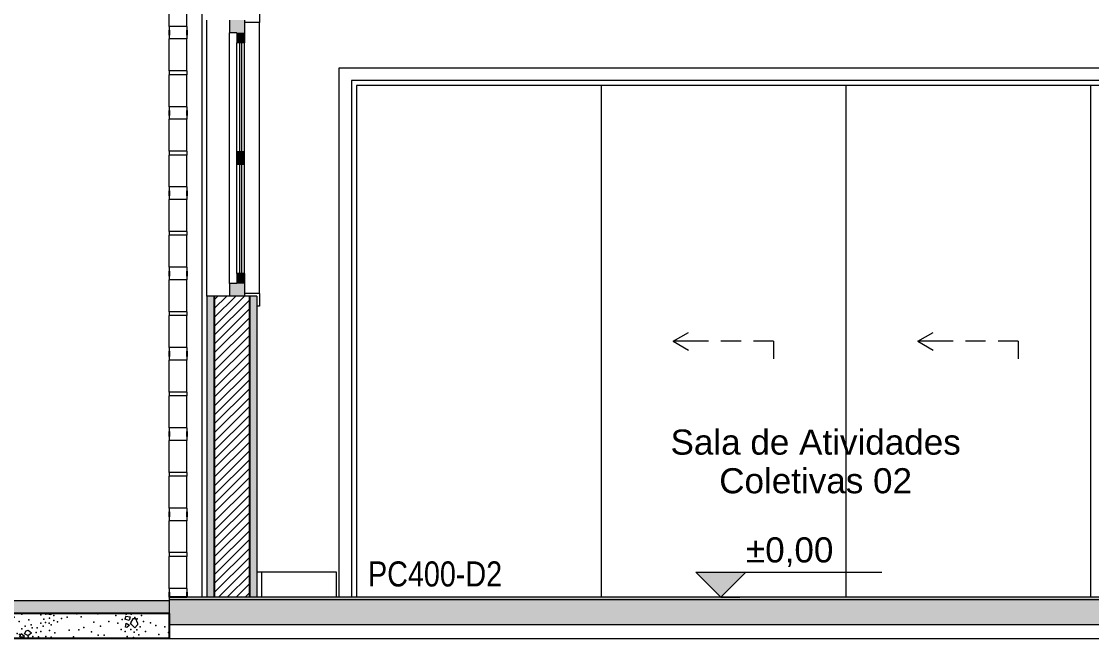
# Model space of a CAD drawing. Header units: metres. Extents: x -77 to 97, y 0 to 6.
# Drawn here: x 16.653 to 20.92, y -0.373 to 2.087 of the extents above; entities that cross this region are included whole.
import ezdxf

# ---------------------------------------------------------------- set-up
doc = ezdxf.new("R2010")
doc.units = ezdxf.units.M
doc.header["$MEASUREMENT"] = 0
for name, color, linetype, lineweight in [('0_Caneta_No__1', 7, 'Continuous', 35), ('COBERTURA-LINHAS.EXEC_Caneta_No__241', 7, 'Continuous', 13), ('Janelas Archicad_Caneta_No__10', 7, 'Continuous', 5), ('Janelas Archicad_Caneta_No__241', 7, 'Continuous', 13), ('Janelas Archicad_Caneta_No__3', 7, 'Continuous', 25), ('Janelas Archicad_Caneta_No__43', 44, 'Continuous', 0), ('LAJES.EST_Caneta_No__241', 7, 'Continuous', 13), ('LAJES.EST_Caneta_No__3', 7, 'Continuous', 25), ('LAJES.EST_Caneta_No__4', 7, 'Continuous', 20), ('LAJES.EST_Caneta_No__7', 7, 'Continuous', 13), ('PAREDE CONSTRUIR_Caneta_No__241', 7, 'Continuous', 13), ('PAREDE CONSTRUIR_Caneta_No__3', 7, 'Continuous', 25), ('PISO - Rodapé_Caneta_No__11', 7, 'Continuous', 5), ('Portas Archicad_Caneta_No__241', 7, 'Continuous', 13)]:
    doc.layers.add(name, color=color, linetype=linetype, lineweight=lineweight)
for name, color, linetype in [('COBERTURA-LINHAS.EXEC', 7, 'Continuous'), ('COTAS CORTE', 7, 'Continuous'), ('Janelas Archicad', 7, 'Continuous'), ('LAJES.EST', 7, 'Continuous'), ('PAREDE CONSTRUIR', 7, 'Continuous')]:
    doc.layers.add(name, color=color, linetype=linetype)
for name, color, linetype, lineweight, true_color in [('COTAS CORTE_Caneta_No__25', 7, 'Continuous', 13, 0x982312), ('Janelas Archicad_Caneta_No__9', 7, 'Continuous', 5, 0x020202), ('LAJES.EST_Caneta_No__16', 7, 'Continuous', 0, 0xc9c9c9), ('LAJES.EST_Caneta_No__254', 7, 'Continuous', 0, 0xd1c9ad), ('LAJES.EST_Caneta_No__95', 7, 'Continuous', 0, 0xaeaeae), ('LAJES.EST_Caneta_No__97', 7, 'Continuous', 5, 0x6b6b6b), ('PAREDE CONSTRUIR_Caneta_No__16', 7, 'Continuous', 0, 0xc9c9c9), ('Portas Archicad_Caneta_No__9', 7, 'Continuous', 5, 0x020202)]:
    doc.layers.add(name, color=color, linetype=linetype, lineweight=lineweight, true_color=true_color)
doc.styles.add('ESTILO_GERADO_1', font='arial.ttf')
doc.styles.add('ESTILO_GERADO_2', font='ARIALN.TTF')
doc.dimstyles.new('ESTILO_GERADO__10', dxfattribs={"dimtxt": 0.1, "dimasz": 0.0475, "dimexe": 0.18, "dimexo": 0.624631, "dimgap": 0, "dimtad": 1, "dimzin": 0, "dimdsep": 46, "dimtxsty": 'ESTILO_GERADO_1', "dimblk": 'ARROWHEAD_11', "dimblk1": 'ARROWHEAD_11', "dimblk2": 'ARROWHEAD_11', "dimcen": 0.09, "dimclrd": 256, "dimclre": 256, "dimclrt": 256, "dimadec": 0, "dimazin": 0, "dimtfac": 1, "dimtdec": 4, "dimtmove": 0, "dimatfit": 3, "dimfxl": 0, "dimtolj": 1, "dimtzin": 0, "dimarcsym": 0})

# ---------------------------------------------------------------- blocks, each defined once
blk = doc.blocks.new('*X91', base_point=(77.5431, -0.208))
at = {"layer": 'LAJES.EST_Caneta_No__241', "color": 7, "linetype": 'Continuous', "lineweight": 13}
for p, q in [((16.758, -0.2748), (16.7581, -0.273)), ((16.758, -0.2748), (16.771, -0.2776)), ((16.7729, -0.273), (16.771, -0.2776)), ((17.0703, -0.2831), (17.0657, -0.2956)), ((17.0826, -0.3013), (17.0657, -0.2956)), ((17.0703, -0.2831), (17.0867, -0.286)), ((17.0867, -0.286), (17.0826, -0.3013)), ((17.0977, -0.2944), (17.0885, -0.3104)), ((17.1097, -0.2937), (17.0977, -0.2944)), ((17.1157, -0.3104), (17.1097, -0.2937)), ((16.6725, -0.3415), (16.6806, -0.3394)), ((16.6806, -0.3394), (16.6933, -0.3495)), ((17.0683, -0.3272), (17.0711, -0.3115)), ((17.0733, -0.3293), (17.0683, -0.3272)), ((17.0711, -0.3115), (17.0843, -0.3191)), ((17.0843, -0.3191), (17.0733, -0.3293)), ((17.0928, -0.3174), (17.0885, -0.3104)), ((17.105, -0.33), (17.0928, -0.3174)), ((17.1166, -0.3188), (17.105, -0.33)), ((17.1157, -0.3104), (17.1166, -0.3188)), ((16.6472, -0.3663), (16.6528, -0.3523)), ((16.6631, -0.3671), (16.6472, -0.3663)), ((16.6528, -0.3523), (16.6644, -0.3618)), ((16.6603, -0.373), (16.6696, -0.3724)), ((16.6644, -0.3618), (16.6631, -0.3671)), ((16.6663, -0.3542), (16.6725, -0.3415)), ((16.6797, -0.3606), (16.6663, -0.3542)), ((16.6696, -0.3724), (16.6694, -0.373)), ((16.6797, -0.3606), (16.6933, -0.3495))]:
    blk.add_line(p, q, dxfattribs=at)
for p in [(16.5611, -0.2732), (16.6247, -0.2878), (16.6553, -0.275), (16.6832, -0.2984), (16.7308, -0.2788), (16.7433, -0.2958), (16.7512, -0.2755), (16.766, -0.2918), (16.7832, -0.2809), (16.8139, -0.2923), (16.8357, -0.2875), (16.8744, -0.2743), (16.8914, -0.2857), (16.9575, -0.2748), (17.0294, -0.2813), (17.0545, -0.2969), (17.0705, -0.2762), (17.0912, -0.2754), (17.105, -0.2895), (17.1149, -0.2946), (17.1324, -0.2811), (16.477, -0.3202), (16.5393, -0.3155), (16.5871, -0.331), (16.6047, -0.3108), (16.6178, -0.336), (16.644, -0.3055), (16.655, -0.3337), (16.668, -0.3232), (16.692, -0.3181), (16.6965, -0.3307), (16.7158, -0.3301), (16.7308, -0.3119), (16.7408, -0.323), (16.7492, -0.3084), (16.7639, -0.3117), (16.765, -0.3401), (16.7715, -0.3186), (16.7826, -0.3013), (16.7978, -0.3056), (16.8437, -0.3394), (16.8825, -0.3379), (16.9027, -0.3287), (16.9422, -0.3077), (16.9694, -0.3236), (17.0015, -0.3051), (17.038, -0.3109), (17.0516, -0.3365), (17.0893, -0.3361), (17.1133, -0.3375), (17.1273, -0.326), (17.14, -0.3055), (17.1687, -0.3108), (17.1888, -0.3211), (17.225, -0.3264), (16.4436, -0.3727), (16.4795, -0.3642), (16.5397, -0.3496), (16.58, -0.3625), (16.584, -0.3488), (16.6197, -0.3469), (16.6372, -0.3523), (16.6453, -0.3563), (16.6808, -0.3666), (16.6984, -0.3653), (16.7126, -0.3484), (16.7217, -0.366), (16.7312, -0.3445), (16.7502, -0.3653), (16.7715, -0.3675), (16.7873, -0.3501), (16.8608, -0.3654), (16.9335, -0.3455), (16.9589, -0.3589), (16.9831, -0.3587), (17.0392, -0.3722), (17.0669, -0.3449), (17.0754, -0.3647), (17.0998, -0.3684), (17.1027, -0.3475), (17.1219, -0.358), (17.1484, -0.3451), (17.2012, -0.3566), (17.24, -0.3489)]:
    blk.add_point(p, dxfattribs=at)
blk = doc.blocks.new('*D98', base_point=(77.5431, -0.208))
at = {"layer": 'COTAS CORTE_Caneta_No__25', "linetype": 'Continuous', "lineweight": 13, "true_color": 0x982312}
blk.add_hatch(color=24, dxfattribs=at).paths.add_polyline_path([(28.7207, -0.208), (28.7217, -0.2128), (28.7244, -0.2168), (28.7284, -0.2195), (28.7332, -0.2205), (28.738, -0.2195), (28.742, -0.2168), (28.7448, -0.2128), (28.7457, -0.208), (28.7448, -0.2032), (28.742, -0.1992), (28.738, -0.1964), (28.7332, -0.1955), (28.7284, -0.1964), (28.7244, -0.1992), (28.7217, -0.2032)])
at = {"layer": 'COTAS CORTE_Caneta_No__25', "color": 24, "linetype": 'Continuous', "lineweight": 13, "true_color": 0x982312}
for p, q in [((28.7207, -0.208), (28.1086, -0.208)), ((28.7801, -0.208), (28.7457, -0.208)), ((28.7332, -0.233), (28.7332, -0.2205))]:
    blk.add_line(p, q, dxfattribs=at)
blk.add_circle((28.7332, -0.208), 0.0125, dxfattribs=at)
blk = doc.blocks.new('ARROWHEAD_11')
at = {"color": 0, "linetype": 'Continuous', "lineweight": 0}
blk.add_line((0, 0), (-1, 0), dxfattribs=at)
at = {"color": 0, "linetype": 'Continuous', "lineweight": 0, "const_width": 0.25, "flags": 128}
blk.add_lwpolyline([(-0.125, 0, 1), (0.125, 0, 1)], format="xyb", close=True, dxfattribs=at)
blk = doc.blocks.new('*D109', base_point=(77.5431, -0.208))
at = {"layer": 'COTAS CORTE_Caneta_No__25', "linetype": 'Continuous', "lineweight": 13, "true_color": 0x982312}
for points in [[(16.5754, 4.492), (16.5763, 4.4872), (16.579, 4.4832), (16.5831, 4.4805), (16.5879, 4.4795), (16.5926, 4.4805), (16.5967, 4.4832), (16.5994, 4.4872), (16.6004, 4.492), (16.5994, 4.4968), (16.5967, 4.5008), (16.5926, 4.5036), (16.5879, 4.5045), (16.5831, 4.5036), (16.579, 4.5008), (16.5763, 4.4968)], [(16.5754, -0.223), (16.5763, -0.2278), (16.579, -0.2318), (16.5831, -0.2345), (16.5879, -0.2355), (16.5926, -0.2345), (16.5967, -0.2318), (16.5994, -0.2278), (16.6004, -0.223), (16.5994, -0.2182), (16.5967, -0.2142), (16.5926, -0.2114), (16.5879, -0.2105), (16.5831, -0.2114), (16.579, -0.2142), (16.5763, -0.2182)]]:
    blk.add_hatch(color=24, dxfattribs=at).paths.add_polyline_path(points)
at = {"layer": 'COTAS CORTE_Caneta_No__25', "color": 24, "linetype": 'Continuous', "lineweight": 13, "true_color": 0x982312}
for p, q in [((16.5754, 4.492), (16.541, 4.492)), ((16.5879, 4.5045), (16.5879, 4.517)), ((17.2125, 4.492), (16.6004, 4.492)), ((16.5879, -0.2105), (16.5879, 4.4795)), ((16.5754, -0.223), (16.541, -0.223)), ((16.5879, -0.248), (16.5879, -0.2355)), ((17.2125, -0.223), (16.6004, -0.223))]:
    blk.add_line(p, q, dxfattribs=at)
for centre in [(16.5879, 4.492), (16.5879, -0.223)]:
    blk.add_circle(centre, 0.0125, dxfattribs=at)
at = {"layer": 'COTAS CORTE_Caneta_No__25', "color": 24, "lineweight": 13, "true_color": 0x982312, "insert": (16.5679, 2.001), "char_height": 0.1, "attachment_point": 7, "rotation": 90, "style": 'ESTILO_GERADO_1'}
blk.add_mtext('\\A1;{\\pql;\\fArial|b0|i0|c0|p0;\\W1.000000;4,72}', dxfattribs=at)
blk = doc.blocks.new('Rótulo_17_3', base_point=(18.0303, -0.047))
at = {"layer": 'COBERTURA-LINHAS.EXEC_Caneta_No__241', "color": 7, "lineweight": 13, "insert": (18.0353, -0.0653), "char_height": 0.1, "attachment_point": 1, "style": 'ESTILO_GERADO_2'}
blk.add_mtext('\\A1;{\\pql;\\pt0,241;\\fArial Narrow|b0|i0|c0|p0;\\W1.000000;PC400-D2\\fArial Narrow|b0|i0|c0|p0;\\W1.000000;\\A1{\\H.66x;\\S^  ;}\\fArial Narrow|b0|i0|c0|p0;\\W1.000000;\\fArial Narrow|b0|i0|c0|p0;\\W1.000000;\\A1{\\H.66x;\\S^  ;}\\fArial Narrow|b0|i0|c0|p0;\\W1.000000;\\fArial Narrow|b0|i0|c0|p0;\\W1.000000;\\fArial Narrow|b0|i0|c0|p0;\\W1.000000;\\fArial Narrow|b0|i0|c0|p0;\\W1.000000;\\fArial Narrow|b0|i0|c0|p0;\\W1.000000;\\fArial Narrow|b0|i0|c0|p0;\\W1.000000;\\fArial Narrow|b0|i0|c0|p0;\\W1.000000;\\A1{\\H.66x;\\S^  ;}\\fArial Narrow|b0|i0|c0|p0;\\W1.000000;\\fArial Narrow|b0|i0|c0|p0;\\W1.000000;\\A1{\\H.66x;\\S^  ;}\\fArial Narrow|b0|i0|c0|p0;\\W1.000000;\\fArial Narrow|b0|i0|c0|p0;\\W1.000000;\\fArial Narrow|b0|i0|c0|p0;\\W1.000000;\\fArial Narrow|b0|i0|c0|p0;\\W1.000000;\\fArial Narrow|b0|i0|c0|p0;\\W1.000000;\\fArial Narrow|b0|i0|c0|p0;\\W1.000000;\\fArial Narrow|b0|i0|c0|p0;\\W1.000000;\\A1{\\H.66x;\\S^  ;}\\fArial Narrow|b0|i0|c0|p0;\\W1.000000;\\fArial Narrow|b0|i0|c0|p0;\\W1.000000;\\A1{\\H.66x;\\S^  ;}\\fArial Narrow|b0|i0|c0|p0;\\W1.000000;\\fArial Narrow|b0|i0|c0|p0;\\W1.000000;\\fArial Narrow|b0|i0|c0|p0;\\W1.000000;\\fArial Narrow|b0|i0|c0|p0;\\W1.000000;\\fArial Narrow|b0|i0|c0|p0;\\W1.000000;\\fArial Narrow|b0|i0|c0|p0;\\W1.000000;\\fArial Narrow|b0|i0|c0|p0;\\W1.000000;\\A1{\\H.66x;\\S^  ;}\\fArial Narrow|b0|i0|c0|p0;\\W1.000000;\\fArial Narrow|b0|i0|c0|p0;\\W1.000000;\\A1{\\H.66x;\\S^  ;}\\fArial Narrow|b0|i0|c0|p0;\\W1.000000;\\fArial Narrow|b0|i0|c0|p0;\\W1.000000;\\fArial Narrow|b0|i0|c0|p0;\\W1.000000;\\fArial Narrow|b0|i0|c0|p0;\\W1.000000;\\fArial Narrow|b0|i0|c0|p0;\\W1.000000;\\fArial Narrow|b0|i0|c0|p0;\\W1.000000;\\fArial Narrow|b0|i0|c0|p0;\\W1.000000;\\A1{\\H.66x;\\S^  ;}\\fArial Narrow|b0|i0|c0|p0;\\W1.000000;\\fArial Narrow|b0|i0|c0|p0;\\W1.000000;\\A1{\\H.66x;\\S^  ;}\\fArial Narrow|b0|i0|c0|p0;\\W1.000000;\\fArial Narrow|b0|i0|c0|p0;\\W1.000000;\\fArial Narrow|b0|i0|c0|p0;\\W1.000000;\\fArial Narrow|b0|i0|c0|p0;\\W1.000000;\\fArial Narrow|b0|i0|c0|p0;\\W1.000000;\\fArial Narrow|b0|i0|c0|p0;\\W1.000000;\\fArial Narrow|b0|i0|c0|p0;\\W1.000000;\\A1{\\H.66x;\\S^  ;}\\fArial Narrow|b0|i0|c0|p0;\\W1.000000;}', dxfattribs=at)

msp = doc.modelspace()

# ---------------------------------------------------------------- hatches: boundary and pattern name
at = {"layer": 'COTAS CORTE_Caneta_No__25', "linetype": 'Continuous', "lineweight": 13, "true_color": 0x982312}
msp.add_hatch(color=24, dxfattribs=at).paths.add_polyline_path([(19.442, -0.208), (19.542, -0.108), (19.342, -0.108)])
at = {"layer": 'Janelas Archicad', "linetype": 'Continuous', "lineweight": 0, "true_color": 0xffffff}
for points in [[(17.4825, 2.092), (17.4825, 2.042), (17.5425, 2.042), (17.5425, 2.092)], [(17.5125, 2.002), (17.5425, 2.002), (17.5425, 2.042), (17.5125, 2.042)], [(17.515, 1.517), (17.54, 1.517), (17.54, 1.567), (17.515, 1.567)], [(17.5125, 1.082), (17.5125, 1.042), (17.5425, 1.042), (17.5425, 1.082)], [(17.4825, 1.042), (17.4825, 0.992), (17.5425, 0.992), (17.5425, 1.042)]]:
    msp.add_hatch(color=7, dxfattribs=at).paths.add_polyline_path(points)
at = {"layer": 'LAJES.EST_Caneta_No__254', "linetype": 'Continuous', "lineweight": 0, "true_color": 0xd1c9ad}
h = msp.add_hatch(dxfattribs=at)
h.set_pattern_fill('Haie_OD_0003', color=9, style=0, pattern_type=2)
h.set_pattern_definition([(45, (77.54311, 0.292), (-0.159099, 0.159099), [0, -0.15, 0, -0.225]), (110, (78.04311, 0.292), (0.2114308, 0.0769545), [0, -0.11, 0, -0.19])])
h.paths.add_polyline_path([(35.4429, -0.208), (17.2425, -0.208), (17.2425, -0.218), (35.4429, -0.218)])
at = {"layer": 'LAJES.EST_Caneta_No__95', "linetype": 'Continuous', "lineweight": 0, "true_color": 0xaeaeae}
msp.add_hatch(color=253, dxfattribs=at).paths.add_polyline_path([(16.4425, -0.223), (16.4425, -0.273), (17.2425, -0.273), (17.2425, -0.223)])
at = {"layer": 'LAJES.EST_Caneta_No__97', "linetype": 'Continuous', "lineweight": 5, "true_color": 0x6b6b6b}
h = msp.add_hatch(dxfattribs=at)
h.set_pattern_fill('AR_CONC_0003', color=251, style=0, pattern_type=2)
h.set_pattern_definition([(50, (77.5431, -0.208), (-0.546554, 0.0478173), [0.05715, -0.62865]), (355, (77.5431, -0.208), (-0.1057303, 0.5731705), [0.04572, -0.502922]), (100.4514, (77.58866, -0.212), (0.4408237, 0.5253533), [0.04857, -0.5342707]), (46.1842, (77.5431, -0.0556), (-0.813237, 0.126127), [0.085725, -0.942975]), (96.6356, (77.6109, -0.0661), (0.712212, 0.742278), [0.072855, -0.801407]), (351.1842, (77.5431, -0.0556), (0.712212, 0.742278), [0.06858, -0.754379]), (21, (77.6193, -0.0937), (-0.4548432, 0.3067956), [0.05715, -0.62865]), (326, (77.6193, -0.0937), (0.185406, 0.552564), [0.04572, -0.50292]), (71.4514, (77.6572, -0.11926), (0.6402493, 0.2457683), [0.04857, -0.53427]), (37.5, (77.54311, -0.208), (0.0092658, 0.2536651), [0, -0.496824, 0, -0.51054, 0, -0.504825]), (7.5, (77.5431, -0.208), (0.200459, 0.3005417), [0, -0.291084, 0, -0.485394, 0, -0.192405]), (327.5, (77.37319, -0.208), (-0.4067718, 0.0171862), [0, -0.1905, 0, -0.59436, 0, -0.78867]), (317.5, (77.297, -0.208), (0.4443875, 0.0762795), [0, -0.24765, 0, -0.394716, 0, -0.56007])])
h.paths.add_polyline_path([(17.2425, -0.318), (35.4429, -0.318), (35.4429, -0.218), (17.2425, -0.218)])
at = {"layer": 'PAREDE CONSTRUIR', "linetype": 'Continuous', "lineweight": 0, "true_color": 0xffffff}
for points in [[(17.3925, 0.992), (17.3925, -0.208), (17.4225, -0.208), (17.4225, 0.992)], [(17.5925, 0.992), (17.5625, 0.992), (17.5625, -0.208), (17.5925, -0.208)]]:
    msp.add_hatch(color=7, dxfattribs=at).paths.add_polyline_path(points)
at = {"layer": 'PAREDE CONSTRUIR', "linetype": 'Continuous', "lineweight": 0, "true_color": 0x000000}
h = msp.add_hatch(dxfattribs=at)
h.set_pattern_fill('common_brick_0003', color=18, style=0, pattern_type=2)
h.set_pattern_definition([(45, (77.543113, -0.207991), (-0.01767767, 0.01767767), [])])
h.paths.add_polyline_path([(17.4225, 0.992), (17.4225, -0.208), (17.5625, -0.208), (17.5625, 0.992)])

# ---------------------------------------------------------------- linework, layer by layer
at = {"layer": 'COTAS CORTE_Caneta_No__25', "color": 24, "linetype": 'Continuous', "lineweight": 13, "true_color": 0x982312}
for p, q in [((19.442, -0.208), (19.342, -0.108)), ((19.342, -0.108), (19.542, -0.108)), ((19.542, -0.108), (19.442, -0.208)), ((19.542, -0.108), (20.0842, -0.108)), ((19.442, -0.208), (17.5928, -0.208)), ((19.442, -0.208), (19.517, -0.208))]:
    msp.add_line(p, q, dxfattribs=at)
at = {"layer": 'Janelas Archicad_Caneta_No__10', "color": 7, "linetype": 'Continuous', "lineweight": 5}
for p, q in [((17.6025, 2.132), (17.6025, 2.082)), ((17.6025, 1.002), (17.6025, 0.952)), ((17.6025, 0.952), (17.5925, 0.952))]:
    msp.add_line(p, q, dxfattribs=at)
at = {"layer": 'Janelas Archicad_Caneta_No__10', "color": 7, "linetype": 'Continuous', "lineweight": 5, "flags": 128}
for points in [[(17.6025, 2.082), (17.5925, 2.082), (17.5425, 2.082)], [(17.6025, 1.002), (17.5925, 1.002), (17.5425, 1.002)]]:
    msp.add_lwpolyline(points, dxfattribs=at)
at = {"layer": 'Janelas Archicad_Caneta_No__241', "color": 7, "linetype": 'Continuous', "lineweight": 13}
msp.add_line((17.3925, 0.992), (17.3925, 2.092), dxfattribs=at)
at = {"layer": 'Janelas Archicad_Caneta_No__3', "color": 7, "linetype": 'Continuous', "lineweight": 25}
for p, q in [((17.2425, 2.052), (17.2425, 2.032)), ((17.3125, 2.052), (17.3125, 2.032)), ((17.2425, 1.732), (17.2425, 1.712)), ((17.3125, 1.732), (17.3125, 1.712)), ((17.2425, 1.412), (17.2425, 1.392)), ((17.3125, 1.412), (17.3125, 1.392)), ((17.2425, 1.092), (17.2425, 1.072)), ((17.3125, 1.092), (17.3125, 1.072)), ((17.2425, 0.772), (17.2425, 0.752)), ((17.3125, 0.772), (17.3125, 0.752)), ((17.2425, 0.452), (17.2425, 0.432)), ((17.3125, 0.452), (17.3125, 0.432)), ((17.2425, 0.132), (17.2425, 0.112)), ((17.3125, 0.132), (17.3125, 0.112)), ((17.2425, -0.188), (17.2425, -0.208)), ((17.3125, -0.208), (17.2425, -0.208)), ((17.3125, -0.188), (17.3125, -0.208))]:
    msp.add_line(p, q, dxfattribs=at)
at = {"layer": 'Janelas Archicad_Caneta_No__43', "color": 44, "linetype": 'Continuous', "lineweight": 0}
for p, q in [((17.2425, 2.067), (17.2425, 2.1945)), ((17.3125, 2.067), (17.3125, 2.1945)), ((17.2425, 2.067), (17.2425, 2.052)), ((17.3125, 2.067), (17.2425, 2.067)), ((17.3125, 2.067), (17.3125, 2.052)), ((17.2425, 2.032), (17.2425, 2.017)), ((17.2425, 1.8895), (17.2425, 2.017)), ((17.3125, 2.017), (17.2425, 2.017)), ((17.3125, 2.032), (17.3125, 2.017)), ((17.3125, 1.8895), (17.3125, 2.017)), ((17.2425, 1.8895), (17.2425, 1.8745)), ((17.3125, 1.8895), (17.2425, 1.8895)), ((17.3125, 1.8895), (17.3125, 1.8745)), ((17.2425, 1.747), (17.2425, 1.8745)), ((17.3125, 1.8745), (17.2425, 1.8745)), ((17.3125, 1.747), (17.3125, 1.8745)), ((17.2425, 1.747), (17.2425, 1.732)), ((17.3125, 1.747), (17.2425, 1.747)), ((17.2425, 1.712), (17.2425, 1.697)), ((17.3125, 1.747), (17.3125, 1.732)), ((17.3125, 1.712), (17.3125, 1.697)), ((17.2425, 1.5695), (17.2425, 1.697)), ((17.3125, 1.697), (17.2425, 1.697)), ((17.3125, 1.5695), (17.3125, 1.697)), ((17.2425, 1.5695), (17.2425, 1.5545)), ((17.3125, 1.5695), (17.2425, 1.5695)), ((17.2425, 1.427), (17.2425, 1.5545)), ((17.3125, 1.5545), (17.2425, 1.5545)), ((17.3125, 1.5695), (17.3125, 1.5545)), ((17.3125, 1.427), (17.3125, 1.5545)), ((17.2425, 1.427), (17.2425, 1.412)), ((17.3125, 1.427), (17.2425, 1.427)), ((17.3125, 1.427), (17.3125, 1.412)), ((17.2425, 1.392), (17.2425, 1.377)), ((17.2425, 1.2495), (17.2425, 1.377)), ((17.3125, 1.377), (17.2425, 1.377)), ((17.3125, 1.392), (17.3125, 1.377)), ((17.3125, 1.2495), (17.3125, 1.377)), ((17.2425, 1.2495), (17.2425, 1.2345)), ((17.3125, 1.2495), (17.2425, 1.2495)), ((17.3125, 1.2495), (17.3125, 1.2345)), ((17.2425, 1.107), (17.2425, 1.2345)), ((17.3125, 1.2345), (17.2425, 1.2345)), ((17.3125, 1.107), (17.3125, 1.2345)), ((17.2425, 1.107), (17.2425, 1.092)), ((17.3125, 1.107), (17.2425, 1.107)), ((17.2425, 1.072), (17.2425, 1.057)), ((17.3125, 1.107), (17.3125, 1.092)), ((17.3125, 1.072), (17.3125, 1.057)), ((17.2425, 0.9295), (17.2425, 1.057)), ((17.3125, 1.057), (17.2425, 1.057)), ((17.3125, 0.9295), (17.3125, 1.057)), ((17.2425, 0.9295), (17.2425, 0.9145)), ((17.3125, 0.9295), (17.2425, 0.9295)), ((17.2425, 0.787), (17.2425, 0.9145)), ((17.3125, 0.9145), (17.2425, 0.9145)), ((17.3125, 0.9295), (17.3125, 0.9145)), ((17.3125, 0.787), (17.3125, 0.9145)), ((17.2425, 0.787), (17.2425, 0.772)), ((17.3125, 0.787), (17.2425, 0.787)), ((17.3125, 0.787), (17.3125, 0.772)), ((17.2425, 0.752), (17.2425, 0.737)), ((17.2425, 0.6095), (17.2425, 0.737)), ((17.3125, 0.737), (17.2425, 0.737)), ((17.3125, 0.752), (17.3125, 0.737)), ((17.3125, 0.6095), (17.3125, 0.737)), ((17.2425, 0.6095), (17.2425, 0.5945)), ((17.3125, 0.6095), (17.2425, 0.6095)), ((17.3125, 0.6095), (17.3125, 0.5945)), ((17.2425, 0.467), (17.2425, 0.5945)), ((17.3125, 0.5945), (17.2425, 0.5945)), ((17.3125, 0.467), (17.3125, 0.5945)), ((17.2425, 0.467), (17.2425, 0.452)), ((17.3125, 0.467), (17.2425, 0.467)), ((17.2425, 0.432), (17.2425, 0.417)), ((17.3125, 0.467), (17.3125, 0.452)), ((17.3125, 0.432), (17.3125, 0.417)), ((17.2425, 0.2895), (17.2425, 0.417)), ((17.3125, 0.417), (17.2425, 0.417)), ((17.3125, 0.2895), (17.3125, 0.417)), ((17.2425, 0.2895), (17.2425, 0.2745)), ((17.3125, 0.2895), (17.2425, 0.2895)), ((17.2425, 0.147), (17.2425, 0.2745)), ((17.3125, 0.2745), (17.2425, 0.2745)), ((17.3125, 0.2895), (17.3125, 0.2745)), ((17.3125, 0.147), (17.3125, 0.2745)), ((17.2425, 0.147), (17.2425, 0.132)), ((17.3125, 0.147), (17.2425, 0.147)), ((17.3125, 0.147), (17.3125, 0.132)), ((17.2425, 0.112), (17.2425, 0.097)), ((17.2425, -0.0305), (17.2425, 0.097)), ((17.3125, 0.097), (17.2425, 0.097)), ((17.3125, 0.112), (17.3125, 0.097)), ((17.3125, -0.0305), (17.3125, 0.097)), ((17.2425, -0.0305), (17.2425, -0.0455)), ((17.3125, -0.0305), (17.2425, -0.0305)), ((17.3125, -0.0305), (17.3125, -0.0455)), ((17.2425, -0.173), (17.2425, -0.0455)), ((17.3125, -0.0455), (17.2425, -0.0455)), ((17.3125, -0.173), (17.3125, -0.0455)), ((17.2425, -0.173), (17.2425, -0.188)), ((17.3125, -0.173), (17.2425, -0.173)), ((17.3125, -0.173), (17.3125, -0.188))]:
    msp.add_line(p, q, dxfattribs=at)
at = {"layer": 'Janelas Archicad_Caneta_No__9', "color": 18, "linetype": 'Continuous', "lineweight": 5, "true_color": 0x020202}
for p, q in [((17.4825, 2.092), (17.4825, 2.042)), ((17.6025, 1.002), (17.6025, 2.082)), ((17.4825, 2.002), (17.4825, 2.042)), ((17.5125, 2.042), (17.4825, 2.042)), ((17.5125, 2.042), (17.5125, 2.002)), ((17.4825, 1.082), (17.4825, 2.002)), ((17.5125, 1.082), (17.5125, 2.002)), ((17.5425, 2.002), (17.5125, 2.002)), ((17.5225, 2.002), (17.5225, 1.567)), ((17.5325, 1.567), (17.5325, 2.002)), ((17.5425, 1.082), (17.5425, 2.002)), ((17.515, 1.567), (17.515, 1.517)), ((17.54, 1.567), (17.515, 1.567)), ((17.54, 1.567), (17.54, 1.517)), ((17.54, 1.517), (17.515, 1.517)), ((17.5225, 1.517), (17.5225, 1.082)), ((17.5325, 1.082), (17.5325, 1.517)), ((17.4825, 1.042), (17.4825, 1.082)), ((17.5125, 1.082), (17.5125, 1.042)), ((17.5425, 1.082), (17.5125, 1.082)), ((17.4825, 1.042), (17.4825, 0.992)), ((17.5125, 1.042), (17.4825, 1.042))]:
    msp.add_line(p, q, dxfattribs=at)
at = {"layer": 'Janelas Archicad_Caneta_No__9', "color": 18, "linetype": 'Continuous', "lineweight": 5, "true_color": 0x020202, "flags": 128}
for points in [[(17.5425, 2.092), (17.5425, 2.082), (17.5425, 2.042), (17.5425, 2.002)], [(17.5425, 1.082), (17.5425, 1.042), (17.5425, 1.002), (17.5425, 0.992)]]:
    msp.add_lwpolyline(points, dxfattribs=at)
at = {"layer": 'LAJES.EST_Caneta_No__16', "color": 9, "linetype": 'Continuous', "lineweight": 0, "true_color": 0xc9c9c9}
msp.add_line((17.2425, -0.373), (30.4429, -0.373), dxfattribs=at)
at = {"layer": 'LAJES.EST_Caneta_No__241', "color": 7, "linetype": 'Continuous', "lineweight": 13}
msp.add_line((17.2425, -0.223), (16.4425, -0.223), dxfattribs=at)
at = {"layer": 'LAJES.EST_Caneta_No__3', "color": 7, "linetype": 'Continuous', "lineweight": 25}
for p, q in [((17.2425, -0.273), (16.4425, -0.273)), ((17.2425, -0.273), (17.2425, -0.318)), ((17.2425, -0.318), (17.2425, -0.373)), ((17.2425, -0.373), (16.4425, -0.373))]:
    msp.add_line(p, q, dxfattribs=at)
at = {"layer": 'LAJES.EST_Caneta_No__4', "color": 7, "linetype": 'Continuous', "lineweight": 20}
for p, q in [((17.2425, -0.218), (17.2425, -0.223)), ((17.2425, -0.223), (17.2425, -0.273)), ((35.4429, -0.318), (17.2425, -0.318))]:
    msp.add_line(p, q, dxfattribs=at)
at = {"layer": 'LAJES.EST_Caneta_No__7', "color": 7, "linetype": 'Continuous', "lineweight": 13}
for p, q in [((17.2425, -0.208), (17.2425, -0.218)), ((17.3925, -0.208), (17.3125, -0.208)), ((23.2725, -0.208), (17.5925, -0.208)), ((35.4429, -0.218), (17.2425, -0.218))]:
    msp.add_line(p, q, dxfattribs=at)
at = {"layer": 'LAJES.EST_Caneta_No__7', "color": 7, "linetype": 'Continuous', "lineweight": 13, "flags": 128}
msp.add_lwpolyline([(17.5925, -0.208), (17.5625, -0.208), (17.4225, -0.208), (17.3925, -0.208)], dxfattribs=at)
at = {"layer": 'PAREDE CONSTRUIR_Caneta_No__16', "color": 9, "linetype": 'Continuous', "lineweight": 0, "true_color": 0xc9c9c9}
msp.add_line((17.3725, 3.012), (17.3725, -0.208), dxfattribs=at)
at = {"layer": 'PAREDE CONSTRUIR_Caneta_No__241', "color": 7, "linetype": 'Continuous', "lineweight": 13}
msp.add_line((17.3925, 0.992), (17.3925, -0.208), dxfattribs=at)
at = {"layer": 'PAREDE CONSTRUIR_Caneta_No__241', "color": 7, "linetype": 'Continuous', "lineweight": 13, "flags": 128}
for points in [[(17.5925, 0.992), (17.5625, 0.992), (17.5425, 0.992), (17.4825, 0.992), (17.4225, 0.992), (17.3925, 0.992)], [(17.5925, 0.992), (17.5925, 0.952), (17.5925, -0.208)]]:
    msp.add_lwpolyline(points, dxfattribs=at)
at = {"layer": 'PAREDE CONSTRUIR_Caneta_No__3', "color": 7, "linetype": 'Continuous', "lineweight": 25}
for p, q in [((17.4225, 0.992), (17.4225, -0.208)), ((17.5625, 0.992), (17.5625, -0.208))]:
    msp.add_line(p, q, dxfattribs=at)
at = {"layer": 'PISO - Rodapé_Caneta_No__11', "color": 7, "linetype": 'Continuous', "lineweight": 5}
for p, q in [((17.6125, -0.108), (17.5925, -0.108)), ((17.9099, -0.108), (17.6125, -0.108)), ((17.6125, -0.208), (17.6125, -0.108)), ((17.9099, -0.208), (17.9099, -0.108))]:
    msp.add_line(p, q, dxfattribs=at)
at = {"layer": 'Portas Archicad_Caneta_No__241', "color": 7, "linetype": 'Continuous', "lineweight": 13}
for p, q in [((19.2524, 0.812), (19.3131, 0.847)), ((19.3324, 0.812), (19.2524, 0.812)), ((19.2524, 0.812), (19.3131, 0.777)), ((19.3924, 0.812), (19.3324, 0.812)), ((19.5224, 0.812), (19.4424, 0.812)), ((19.6524, 0.812), (19.5724, 0.812)), ((19.6524, 0.812), (19.6524, 0.742)), ((20.2274, 0.812), (20.2881, 0.847)), ((20.3074, 0.812), (20.2274, 0.812)), ((20.2274, 0.812), (20.2881, 0.777)), ((20.3674, 0.812), (20.3074, 0.812)), ((20.4974, 0.812), (20.4174, 0.812)), ((20.6274, 0.812), (20.5474, 0.812)), ((20.6274, 0.812), (20.6274, 0.742))]:
    msp.add_line(p, q, dxfattribs=at)
at = {"layer": 'Portas Archicad_Caneta_No__9', "color": 18, "linetype": 'Continuous', "lineweight": 5, "true_color": 0x020202}
for p, q in [((17.9199, -0.208), (17.9199, 1.902)), ((17.9199, 1.902), (21.9599, 1.902)), ((17.9699, 1.852), (17.9699, -0.208)), ((21.9099, 1.852), (17.9699, 1.852)), ((17.9899, 1.832), (17.9899, -0.208)), ((21.8899, 1.832), (17.9899, 1.832)), ((18.9649, 1.832), (18.9649, -0.208)), ((19.9399, 1.832), (19.9399, -0.208)), ((20.9149, 1.832), (20.9149, -0.208))]:
    msp.add_line(p, q, dxfattribs=at)

# ---------------------------------------------------------------- block references
at = {"layer": 'COBERTURA-LINHAS.EXEC', "color": 7, "linetype": 'Continuous', "lineweight": 13}
msp.add_blockref('Rótulo_17_3', (18.0303, -0.047), dxfattribs=at)
at = {"layer": 'LAJES.EST', "lineweight": 0}
msp.add_blockref('*X91', (77.5431, -0.208), dxfattribs=at)

# ---------------------------------------------------------------- texts
at = {"layer": '0_Caneta_No__1', "color": 7, "linetype": 'Continuous', "lineweight": 35, "insert": (19.8197, 0.4602), "char_height": 0.1, "width": 1.165928, "attachment_point": 2, "line_spacing_factor": 0.923867, "style": 'ESTILO_GERADO_1'}
msp.add_mtext('\\A1;{\\pqc;\\fArial|b0|i0|c0|p0;\\W1.000000;Sala de Atividades Coletivas 02}', dxfattribs=at)
at = {"layer": 'COTAS CORTE_Caneta_No__25', "color": 24, "lineweight": 13, "true_color": 0x982312, "insert": (19.542, -0.088), "char_height": 0.1, "attachment_point": 7, "style": 'ESTILO_GERADO_1'}
msp.add_mtext('\\A1;{\\pql;\\fArial|b0|i0|c0|p0;\\W1.000000;±0,00}', dxfattribs=at)

# ---------------------------------------------------------------- dimensions: what is measured, and where the dimension line sits
at = {"layer": 'COTAS CORTE', "color": 24, "linetype": 'Continuous', "lineweight": 13, "true_color": 0x982312}
for base, p1, p2, picture, middle in [((16.5878552536, 4.4920086657), (17.2425449328, -0.2229913343), (17.2425449328, 4.4920086657), '*D109', (16.5178552533, 2.1305066805)), ((28.7332021094, -0.2079913343), (9.7365630817, -0.2079913343), (30.4429317927, -0.2079913343), '*D98', (28.6632021091, -0.2119933195))]:
    dim = msp.add_linear_dim(base=base, p1=p1, p2=p2, angle=90, dimstyle='ESTILO_GERADO__10', dxfattribs=at)
    dim.commit()
    dim.dimension.update_dxf_attribs({"geometry": picture, "text_midpoint": middle, "dimtype": 160, "text_rotation": 90})

doc.saveas('drawing.dxf')
